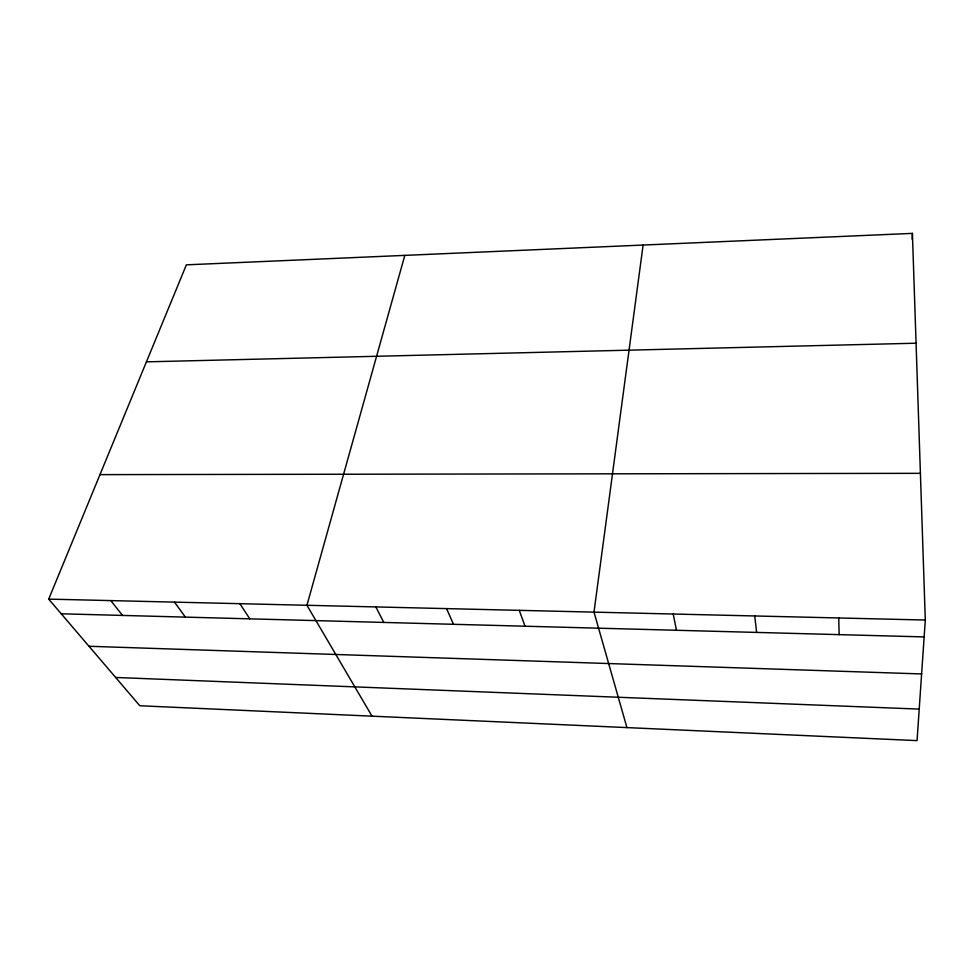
<?xml version="1.0" encoding="UTF-8"?>
<svg xmlns="http://www.w3.org/2000/svg" width="974" height="974" viewBox="0 0 974 974"><rect width="100%" height="100%" fill="white"/><g stroke="black" fill="none" stroke-linecap="round" stroke-linejoin="round"><path stroke-width="1.46" d="M912.175 239.324L912.407 233.383L186.375 264.843L48.7 599.12L139.818 705.748L917.058 740.617L925.3 620.036L912.407 233.383M643.108 245.058L593.994 612.122L626.927 727.602M404.807 255.383L306.932 605.28L372.019 716.17M146.417 361.853L916.071 343.213M99.969 474.63L920.406 473.327M48.7 599.12L925.3 620.036M61.24 613.79L924.143 636.911M88.999 646.273L921.611 673.947M115.65 677.466L919.212 709.096M110.793 600.593L122.517 615.434M174.492 602.115L185.364 617.114M239.847 603.673L249.807 618.843M375.818 606.924L383.805 622.435M446.567 608.604L453.482 624.297M519.264 610.345L525.047 626.221M673.192 614.022L676.467 630.275M754.74 615.958L756.628 632.418M838.736 617.966L839.15 634.634"/></g></svg>
